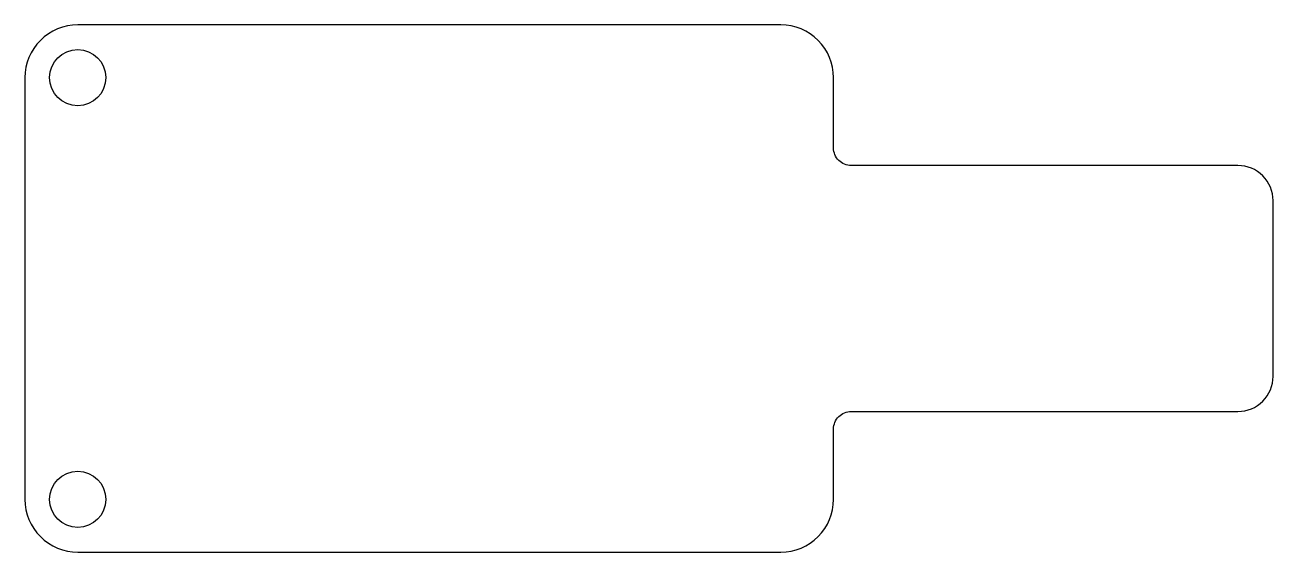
# Model space of a CAD drawing. Header units: millimetres. Extents: x -23 to 48, y -15 to 15.
import ezdxf

# ---------------------------------------------------------------- set-up
doc = ezdxf.new("R2010")
doc.units = ezdxf.units.MM
doc.layers.get('0').update_dxf_attribs({"linetype": 'CONTINUOUS'})

msp = doc.modelspace()

# ---------------------------------------------------------------- linework, layer by layer
msp.add_lwpolyline([(23, 12, 0.414214), (20, 15), (-20, 15, 0.414214), (-23, 12), (-23, -12, 0.414214), (-20, -15), (20, -15, 0.414214), (23, -12), (23, -8, -0.414214), (24, -7), (46, -7, 0.414214), (48, -5), (48, 5, 0.414214), (46, 7), (24, 7, -0.414214), (23, 8)], format="xyb", close=True)
for centre in [(-20, 12), (-20, -12)]:
    msp.add_circle(centre, 1.6)

doc.saveas('drawing.dxf')
